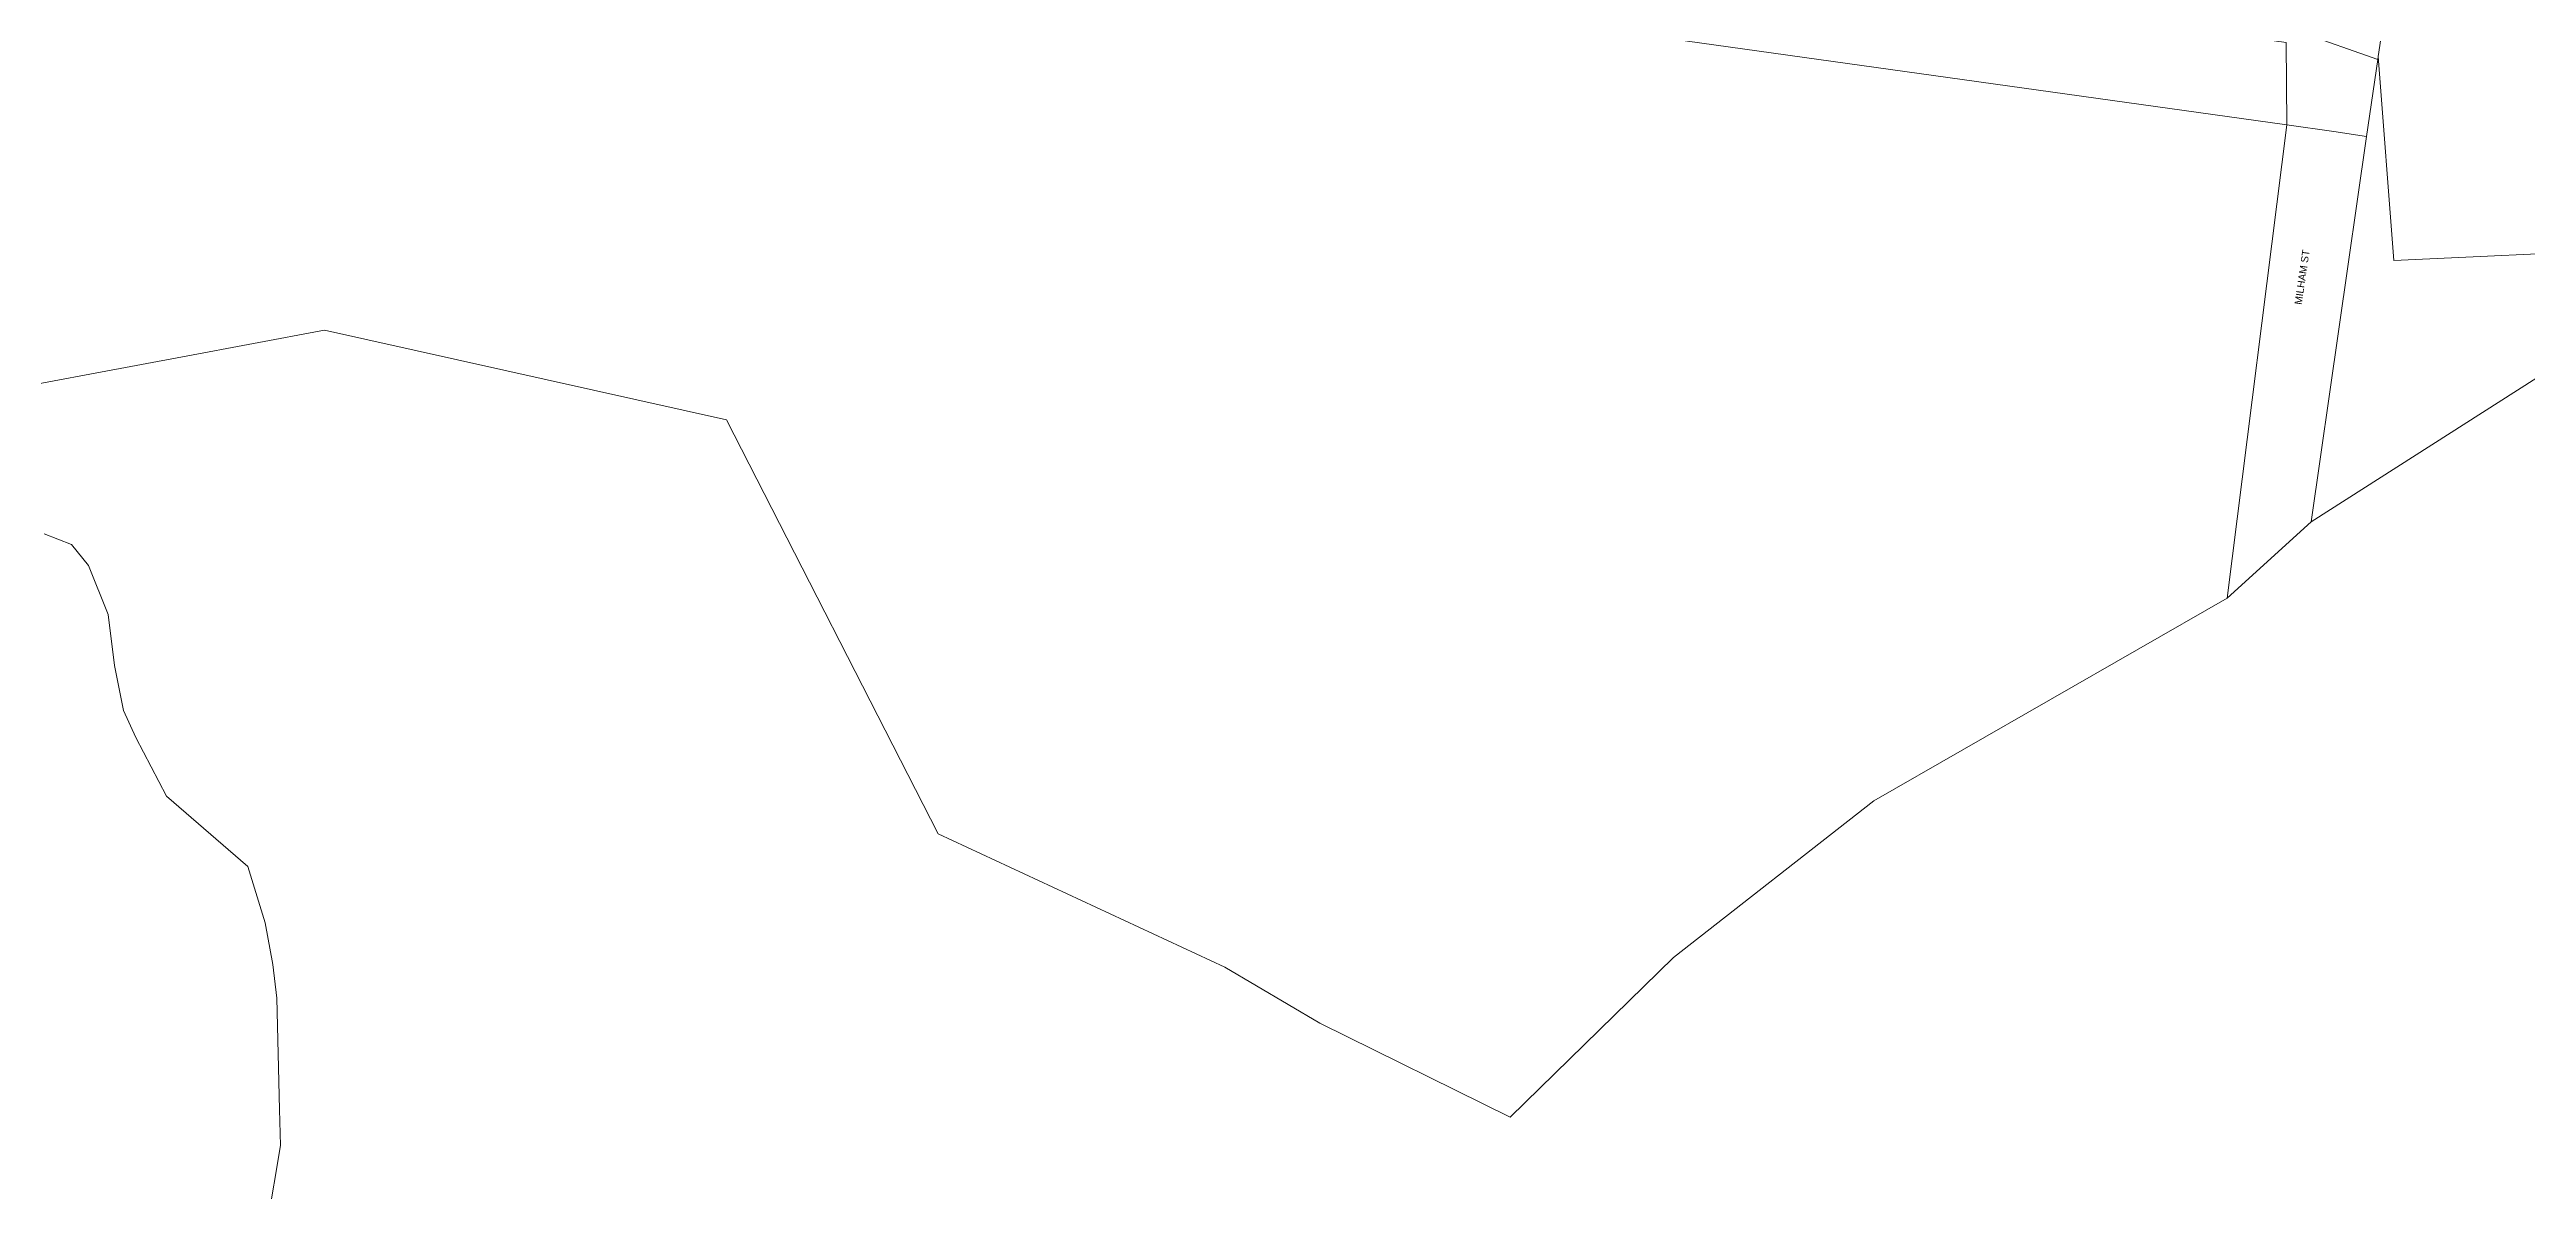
# Model space of a CAD drawing. Header units: metres. Extents: x 267914 to 271639, y 6093026 to 6094842.
# Drawn here: x 270504 to 271117, y 6093676 to 6093958 of the extents above; entities that cross this region are included whole.
import ezdxf

# ---------------------------------------------------------------- set-up
doc = ezdxf.new("R2010")
doc.units = ezdxf.units.M
doc.layers.add('Cadastre Land Parcels_SP_EXT', color=9, linetype='Continuous', lineweight=5)
doc.layers.add('Cadastre Roads_SP_EXT', color=9, linetype='Continuous', lineweight=5)
doc.styles.get("Standard").update_dxf_attribs({"font": 'arial.ttf'})

msp = doc.modelspace()

# ---------------------------------------------------------------- linework, layer by layer
at = {"layer": 'Cadastre Land Parcels_SP_EXT', "linetype": 'Continuous'}
for points in [[(271142.54798, 6094147.39058), (271103.49489, 6094112.23755), (271099.96476, 6094088.72182), (271096.0117, 6094062.3873), (271080.07491, 6093956.21194), (271083.98955, 6093905.76332), (271140.94695, 6093908.42576)], [(271140.94695, 6093908.42576), (271083.98955, 6093905.76332), (271080.07491, 6093956.21194), (271079.97571, 6093955.52285), (271077.22477, 6093936.45599), (271063.472, 6093841.1246), (271165.56331, 6093906.26708)], [(270557.90944, 6093667.7275), (270561.15929, 6093686.83119), (270560.92379, 6093695.73424), (270560.24716, 6093723.25992), (270559.2816, 6093731.63783), (270557.34102, 6093741.93635), (270553.03507, 6093755.84556), (270532.94523, 6093773.21502), (270525.38899, 6093787.79485), (270522.28136, 6093794.43755), (270520.03348, 6093805.58495), (270518.48562, 6093818.18418), (270513.67812, 6093830.34317), (270509.44372, 6093835.53624), (270502.69387, 6093838.1447)]]:
    msp.add_lwpolyline(points, dxfattribs=at)
msp.add_lwpolyline([(270642.22743, 6093997.43359), (270374.61166, 6094034.86772), (270352.30511, 6093874.71017), (270410.54184, 6093825.96788), (270482.14426, 6093871.67753), (270536.88451, 6093881.9386), (270572.05777, 6093888.53122), (270671.50969, 6093866.38447), (270723.80508, 6093763.90909), (270794.73202, 6093730.97666), (270818.25455, 6093717.09501), (270865.33301, 6093693.86), (270905.76506, 6093733.34406), (270955.29457, 6093772.12455), (271042.75217, 6093822.27027), (271057.51962, 6093939.34403), (270683.60543, 6093991.64745), (270642.22743, 6093997.43359)], close=True, dxfattribs=at)
at = {"layer": 'Cadastre Roads_SP_EXT', "linetype": 'Continuous'}
for points in [[(271080.07488, 6093956.21194), (271096.01168, 6094062.38724), (271087.66511, 6094062.09185), (271075.66012, 6094061.66675), (271072.58991, 6094041.19271), (271067.91385, 6094010.00568), (271060.76038, 6093962.29117), (271079.97571, 6093955.5228), (271080.07488, 6093956.21194)], [(271057.28944, 6093959.69746), (270749.16119, 6094002.67365), (270728.19644, 6094005.59675), (270686.5412, 6094011.40683), (270685.06385, 6094001.46422), (270683.60548, 6093991.64745), (271057.51956, 6093939.34404), (271057.28944, 6093959.69746)], [(271077.22481, 6093936.45591), (271069.14351, 6093937.64), (271057.51956, 6093939.34404), (271042.75219, 6093822.27031), (271063.47207, 6093841.12465), (271077.22481, 6093936.45591)]]:
    msp.add_lwpolyline(points, close=True, dxfattribs=at)

# ---------------------------------------------------------------- texts
at = {"layer": 'Cadastre Roads_SP_EXT'}
msp.add_text('MILHAM ST', height=1.8, rotation=81.628288, dxfattribs=at).set_placement((271061.15552, 6093894.73839))

doc.saveas('drawing.dxf')
